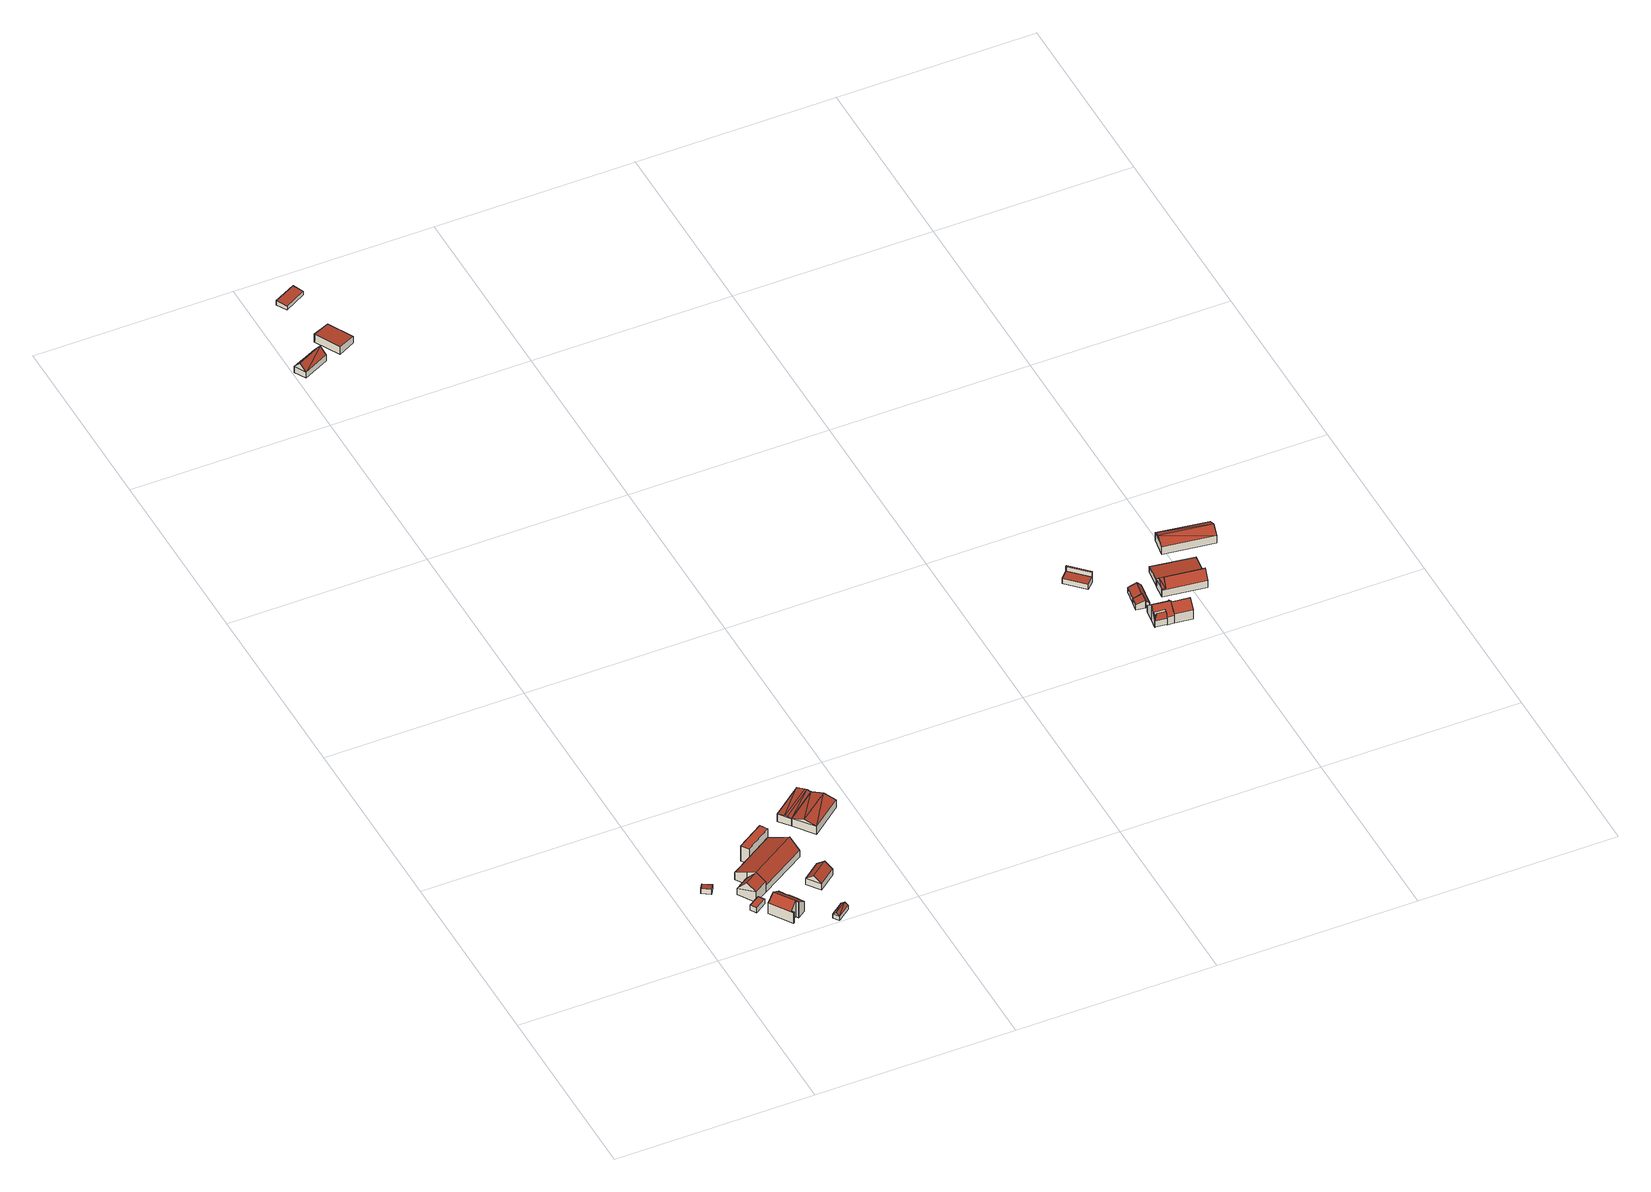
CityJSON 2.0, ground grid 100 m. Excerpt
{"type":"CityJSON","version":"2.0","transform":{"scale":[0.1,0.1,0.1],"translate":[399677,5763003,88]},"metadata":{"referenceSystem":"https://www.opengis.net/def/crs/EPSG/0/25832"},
"CityObjects":{
"building1":{"type":"Building","attributes":{"Gemeindeschluessel":"05515000","Geometrietyp2DReferenz":"3000","function":"31001_1310","roofType":"2100","measuredHeight":2.86},"geometry":[{"type":"Solid","lod":"2","boundaries":[[[[0,1,2,3]],[[4,5,1,0]],[[6,7,5,4]],[[3,2,7,6]],[[4,0,3,6]],[[1,5,7,2]]]],"semantics":{"surfaces":[{"type":"WallSurface"},{"type":"RoofSurface"},{"type":"GroundSurface"}],"values":[[0,0,0,0,1,2]]}}]},
"building2":{"type":"Building","attributes":{"Gemeindeschluessel":"05515000","Geometrietyp2DReferenz":"3000","function":"31001_2460","roofType":"1000","measuredHeight":3.02},"geometry":[{"type":"Solid","lod":"2","boundaries":[[[[8,9,10,11]],[[12,13,9,8]],[[14,15,13,12]],[[11,10,15,14]],[[12,8,11,14]],[[9,13,15,10]]]],"semantics":{"surfaces":[{"type":"WallSurface"},{"type":"RoofSurface"},{"type":"GroundSurface"}],"values":[[0,0,0,0,1,2]]}}]},
"building3":{"type":"Building","attributes":{"Gemeindeschluessel":"05515000","Geometrietyp2DReferenz":"3000","function":"31001_1000","roofType":"3100","measuredHeight":9.52},"address":[{"country":"Germany","locality":"Münster","thoroughfareNumber":"233","thoroughfareName":"Einingweg"}],"geometry":[{"type":"Solid","lod":"2","boundaries":[[[[16,17,18,19]],[[20,21,17,16]],[[22,23,21,20]],[[24,25,23,22]],[[26,27,25,24]],[[28,29,27,26]],[[30,31,29,28]],[[32,33,31,30]],[[34,35,33,32]],[[36,37,35,34]],[[38,39,37,36]],[[40,41,39,38]],[[42,43,41,40]],[[19,18,43,42]],[[36,34,32,30,28,26,24,38]],[[22,20,16,19,42,40,38,24]],[[17,21,23,25,27,29,31,33,35,37,39,41,43,18]]]],"semantics":{"surfaces":[{"type":"WallSurface"},{"type":"RoofSurface"},{"type":"GroundSurface"}],"values":[[0,0,0,0,0,0,0,0,0,0,0,0,0,0,1,1,2]]}}]},
"building4":{"type":"Building","attributes":{"Gemeindeschluessel":"05515000","Geometrietyp2DReferenz":"3000","function":"31001_1000"},"address":[{"country":"Germany","locality":"Münster","thoroughfareNumber":"233a","thoroughfareName":"Einingweg"}],"children":["building4-1","building4-2"]},
"building4-1":{"type":"BuildingPart","attributes":{"roofType":"3100","measuredHeight":9.36},"parents":["building4"],"geometry":[{"type":"Solid","lod":"2","boundaries":[[[[44,45,46,47,48]],[[49,50,45,44]],[[51,52,50,49]],[[44,53,49]],[[48,54,55,53,44]],[[49,53,55,56,51]],[[45,50,52,57,46]],[[58,48,47]],[[57,59,58,47,46]],[[52,51,59,57]],[[48,58,54]],[[54,58,59,56,55]],[[59,51,56]]]],"semantics":{"surfaces":[{"type":"WallSurface"},{"type":"RoofSurface"},{"type":"GroundSurface"},{"type":"ClosureSurface"}],"values":[[0,0,0,0,1,1,2,0,3,3,0,3,3]]}}]},
"building4-2":{"type":"BuildingPart","attributes":{"roofType":"3100","measuredHeight":9.49},"parents":["building4"],"geometry":[{"type":"Solid","lod":"2","boundaries":[[[[60,61,62,63]],[[64,65,61,60]],[[66,67,65,64]],[[47,46,67,66]],[[68,69,52,51,70]],[[63,62,69,68]],[[54,58,47,66,64,71]],[[60,63,68,70,71,64]],[[61,65,67,46,57,52,69,62]],[[55,54,71,56]],[[46,47,58,59,57]],[[58,54,55,56,59]],[[51,56,71,70]],[[59,51,52,57]],[[59,56,51]]]],"semantics":{"surfaces":[{"type":"WallSurface"},{"type":"RoofSurface"},{"type":"GroundSurface"},{"type":"ClosureSurface"}],"values":[[0,0,0,0,0,0,1,1,2,0,3,3,0,3,3]]}}]},
"building5":{"type":"Building","attributes":{"Gemeindeschluessel":"05515000","Geometrietyp2DReferenz":"3000","function":"51003_1201","roofType":"9999","measuredHeight":9},"geometry":[{"type":"Solid","lod":"2","boundaries":[[[[72,73,74,75]],[[73,76,62,74]],[[72,77,76,73]],[[75,61,77,72]],[[74,62,61,75]],[[76,77,61,62]]]],"semantics":{"surfaces":[{"type":"RoofSurface"},{"type":"WallSurface"},{"type":"GroundSurface"}],"values":[[0,1,1,1,1,2]]}}]},
"building6":{"type":"Building","attributes":{"Gemeindeschluessel":"05515000","Geometrietyp2DReferenz":"3000","function":"31001_2700","roofType":"3100","measuredHeight":3.73},"geometry":[{"type":"Solid","lod":"2","boundaries":[[[[78,79,80,81]],[[82,83,79,78]],[[84,85,83,82]],[[81,80,85,84]],[[78,86,82]],[[84,87,81]],[[78,81,87]],[[87,86,78]],[[86,87,84]],[[84,82,86]],[[79,83,85,80]]]],"semantics":{"surfaces":[{"type":"WallSurface"},{"type":"RoofSurface"},{"type":"GroundSurface"}],"values":[[0,0,0,0,0,0,1,1,1,1,2]]}}]},
"building7":{"type":"Building","attributes":{"Gemeindeschluessel":"05515000","Geometrietyp2DReferenz":"3000","function":"31001_2460","roofType":"3100","measuredHeight":6.64},"geometry":[{"type":"Solid","lod":"2","boundaries":[[[[88,89,90,91]],[[92,93,89,88]],[[94,95,93,92]],[[91,90,95,94]],[[88,96,92]],[[94,97,91]],[[91,97,96,88]],[[92,96,97,94]],[[89,93,95,90]]]],"semantics":{"surfaces":[{"type":"WallSurface"},{"type":"RoofSurface"},{"type":"GroundSurface"}],"values":[[0,0,0,0,0,0,1,1,2]]}}]},
"building8":{"type":"Building","attributes":{"Gemeindeschluessel":"05515000","Geometrietyp2DReferenz":"3000","function":"31001_2700","roofType":"9999","measuredHeight":5.19},"geometry":[{"type":"Solid","lod":"2","boundaries":[[[[98,99,100,101]],[[102,103,99,98]],[[104,105,103,102]],[[101,100,105,104]],[[106,107,98]],[[98,101,106]],[[98,107,108,102]],[[104,102,108]],[[108,109,104]],[[104,109,106,101]],[[107,106,109,108]],[[99,103,105,100]]]],"semantics":{"surfaces":[{"type":"WallSurface"},{"type":"RoofSurface"},{"type":"GroundSurface"}],"values":[[0,0,0,0,1,1,0,1,1,0,1,2]]}}]},
"building9":{"type":"Building","attributes":{"Gemeindeschluessel":"05515000","Geometrietyp2DReferenz":"3000","function":"31001_2700","roofType":"3100","measuredHeight":6.38},"geometry":[{"type":"Solid","lod":"2","boundaries":[[[[110,103,105,111]],[[112,113,103,110]],[[114,115,113,112]],[[111,105,115,114]],[[110,116,112]],[[114,117,111]],[[117,116,110]],[[110,111,117]],[[114,112,116]],[[116,117,114]],[[103,113,115,105]]]],"semantics":{"surfaces":[{"type":"WallSurface"},{"type":"RoofSurface"},{"type":"GroundSurface"}],"values":[[0,0,0,0,0,0,1,1,1,1,2]]}}]},
"building10":{"type":"Building","attributes":{"Gemeindeschluessel":"05515000","Geometrietyp2DReferenz":"3000","function":"31001_2700","roofType":"3100","measuredHeight":7.09},"geometry":[{"type":"Solid","lod":"2","boundaries":[[[[118,119,120,121]],[[122,123,119,118]],[[124,125,123,122]],[[121,120,125,124]],[[118,126,122]],[[124,127,121]],[[127,126,118]],[[118,121,127]],[[126,127,124]],[[124,122,126]],[[119,123,125,120]]]],"semantics":{"surfaces":[{"type":"WallSurface"},{"type":"RoofSurface"},{"type":"GroundSurface"}],"values":[[0,0,0,0,0,0,1,1,1,1,2]]}}]},
"building11":{"type":"Building","attributes":{"Gemeindeschluessel":"05515000","Geometrietyp2DReferenz":"3000","function":"31001_2700","roofType":"2100","measuredHeight":4.66},"geometry":[{"type":"Solid","lod":"2","boundaries":[[[[128,129,130,131]],[[132,133,129,128]],[[134,135,133,132]],[[131,130,135,134]],[[132,128,131,134]],[[129,133,135,130]]]],"semantics":{"surfaces":[{"type":"WallSurface"},{"type":"RoofSurface"},{"type":"GroundSurface"}],"values":[[0,0,0,0,1,2]]}}]},
"building12":{"type":"Building","attributes":{"Gemeindeschluessel":"05515000","Geometrietyp2DReferenz":"3000","function":"31001_1310","roofType":"2100","measuredHeight":2.74},"geometry":[{"type":"Solid","lod":"2","boundaries":[[[[136,137,138,139]],[[140,141,137,136]],[[142,143,141,140]],[[139,138,143,142]],[[140,136,139,142]],[[137,141,143,138]]]],"semantics":{"surfaces":[{"type":"WallSurface"},{"type":"RoofSurface"},{"type":"GroundSurface"}],"values":[[0,0,0,0,1,2]]}}]},
"building13":{"type":"Building","attributes":{"Gemeindeschluessel":"05515000","Geometrietyp2DReferenz":"3000","function":"31001_2700","roofType":"2100","measuredHeight":3.29},"geometry":[{"type":"Solid","lod":"2","boundaries":[[[[144,145,146,147]],[[148,149,145,144]],[[150,151,149,148]],[[147,146,151,150]],[[148,144,147,150]],[[145,149,151,146]]]],"semantics":{"surfaces":[{"type":"WallSurface"},{"type":"RoofSurface"},{"type":"GroundSurface"}],"values":[[0,0,0,0,1,2]]}}]},
"building14":{"type":"Building","attributes":{"Gemeindeschluessel":"05515000","Geometrietyp2DReferenz":"3000","function":"51009_1610","roofType":"9999","measuredHeight":6},"geometry":[{"type":"Solid","lod":"2","boundaries":[[[[152,153,154,155]],[[153,156,151,154]],[[152,157,156,153]],[[155,146,157,152]],[[154,151,146,155]],[[156,157,146,151]]]],"semantics":{"surfaces":[{"type":"RoofSurface"},{"type":"WallSurface"},{"type":"GroundSurface"}],"values":[[0,1,1,1,1,2]]}}]},
"building15":{"type":"Building","attributes":{"Gemeindeschluessel":"05515000","Geometrietyp2DReferenz":"3000","function":"51009_1610","roofType":"5000","measuredHeight":6.92},"geometry":[{"type":"Solid","lod":"2","boundaries":[[[[158,159,160,161]],[[162,163,159,158]],[[164,165,163,162]],[[161,160,165,164]],[[166,164,162,167]],[[162,158,167]],[[167,158,161,166]],[[161,164,166]],[[159,163,165,160]]]],"semantics":{"surfaces":[{"type":"WallSurface"},{"type":"RoofSurface"},{"type":"GroundSurface"}],"values":[[0,0,0,0,1,0,1,1,2]]}}]},
"building16":{"type":"Building","attributes":{"Gemeindeschluessel":"05515000","Geometrietyp2DReferenz":"3000","function":"31001_2700","roofType":"2100","measuredHeight":4.43},"geometry":[{"type":"Solid","lod":"2","boundaries":[[[[168,169,170,171]],[[172,173,169,168]],[[174,175,173,172]],[[171,170,175,174]],[[172,168,171,174]],[[169,173,175,170]]]],"semantics":{"surfaces":[{"type":"WallSurface"},{"type":"RoofSurface"},{"type":"GroundSurface"}],"values":[[0,0,0,0,1,2]]}}]},
"building17":{"type":"Building","attributes":{"Gemeindeschluessel":"05515000","Geometrietyp2DReferenz":"3000","function":"51009_1611","roofType":"5000","measuredHeight":4.44},"geometry":[{"type":"Solid","lod":"2","boundaries":[[[[176,177,178,179]],[[180,181,177,176]],[[182,183,181,180]],[[184,185,183,182]],[[186,187,185,184]],[[171,188,187,186]],[[179,178,188,171]],[[180,176,189,186,184,182]],[[176,179,171,189]],[[186,189,171]],[[177,181,183,185,187,188,178]]]],"semantics":{"surfaces":[{"type":"WallSurface"},{"type":"RoofSurface"},{"type":"GroundSurface"}],"values":[[0,0,0,0,0,0,0,1,1,0,2]]}}]},
"building18":{"type":"Building","attributes":{"Gemeindeschluessel":"05515000","Geometrietyp2DReferenz":"3000","function":"31001_1000"},"address":[{"country":"Germany","locality":"Münster","thoroughfareNumber":"222","thoroughfareName":"Einingweg"}],"children":["building18-1","building18-2"]},
"building18-1":{"type":"BuildingPart","attributes":{"roofType":"3100","measuredHeight":8.88},"parents":["building18"],"geometry":[{"type":"Solid","lod":"2","boundaries":[[[[190,191,192,193]],[[194,195,191,190]],[[196,197,195,194]],[[198,199,197,196]],[[200,201,199,198]],[[202,201,200]],[[203,204,201,202]],[[205,206,204,203]],[[207,208,206,205]],[[209,210,208,207]],[[211,212,210,209]],[[213,214,212,211]],[[215,216,214,213]],[[217,218,216,215]],[[219,220,221,218,217]],[[222,223,224,225]],[[193,192,223,222]],[[226,219,217,215,227]],[[213,211,209,207,205,203,202,200,198,196,194,190,193,222,225,228,227,215]],[[191,195,197,199,201,204,206,208,210,212,214,216,218,221,229,230,224,223,192]],[[220,219,226]],[[221,220,226,227,229]],[[224,230,228,225]],[[230,229,227,228]]]],"semantics":{"surfaces":[{"type":"WallSurface"},{"type":"RoofSurface"},{"type":"GroundSurface"},{"type":"ClosureSurface"}],"values":[[0,0,0,0,0,0,0,0,0,0,0,0,0,0,0,0,0,1,1,2,0,3,3,3]]}}]},
"building18-2":{"type":"BuildingPart","attributes":{"roofType":"3100","measuredHeight":9.29},"parents":["building18"],"geometry":[{"type":"Solid","lod":"2","boundaries":[[[[231,232,233,234]],[[235,236,232,231]],[[237,238,236,235]],[[239,240,238,237]],[[241,242,240,239]],[[243,244,242,241]],[[245,246,244,243]],[[247,225,224,246,245]],[[248,249,221,220]],[[234,233,249,248]],[[247,245,243,241,239,250]],[[237,235,231,234,248,220,226,250,239]],[[232,236,238,240,242,244,246,224,230,229,221,249,233]],[[225,247,250,228]],[[224,225,228,230]],[[227,228,250,226]],[[221,229,227,226,220]],[[229,230,228,227]]]],"semantics":{"surfaces":[{"type":"WallSurface"},{"type":"RoofSurface"},{"type":"GroundSurface"},{"type":"ClosureSurface"}],"values":[[0,0,0,0,0,0,0,0,0,0,1,1,2,0,3,0,3,3]]}}]},
"building19":{"type":"Building","attributes":{"Gemeindeschluessel":"05515000","Geometrietyp2DReferenz":"3000","function":"51009_1610","roofType":"2100","measuredHeight":6.6},"geometry":[{"type":"Solid","lod":"2","boundaries":[[[[251,252,253,254]],[[255,256,252,251]],[[257,258,256,255]],[[259,260,258,257]],[[261,262,260,259]],[[263,264,262,261]],[[265,266,264,263]],[[267,268,266,265]],[[269,270,268,267]],[[271,272,270,269]],[[273,274,272,271]],[[254,253,274,273]],[[271,269,267,265,263,261,259,257,255,251,254,273]],[[252,256,258,260,262,264,266,268,270,272,274,253]]]],"semantics":{"surfaces":[{"type":"WallSurface"},{"type":"RoofSurface"},{"type":"GroundSurface"}],"values":[[0,0,0,0,0,0,0,0,0,0,0,0,1,2]]}}]},
"building20":{"type":"Building","attributes":{"Gemeindeschluessel":"05515000","Geometrietyp2DReferenz":"3000","function":"51009_1610","roofType":"3100","measuredHeight":8.12},"geometry":[{"type":"Solid","lod":"2","boundaries":[[[[275,276,277,278]],[[279,280,276,275]],[[281,282,280,279]],[[278,277,282,281]],[[275,283,279]],[[281,284,278]],[[283,275,278]],[[278,284,283]],[[279,283,284]],[[284,281,279]],[[276,280,282,277]]]],"semantics":{"surfaces":[{"type":"WallSurface"},{"type":"RoofSurface"},{"type":"GroundSurface"}],"values":[[0,0,0,0,0,0,1,1,1,1,2]]}}]},
"building21":{"type":"Building","attributes":{"Gemeindeschluessel":"05515000","Geometrietyp2DReferenz":"3000","function":"31001_1000","roofType":"3100","measuredHeight":8.09},"address":[{"country":"Germany","locality":"Münster","thoroughfareNumber":"224","thoroughfareName":"Einingweg"}],"geometry":[{"type":"Solid","lod":"2","boundaries":[[[[285,280,282,286]],[[283,287,280,285]],[[288,276,287,283]],[[289,277,276,288]],[[290,291,277,289]],[[292,293,291,290]],[[294,295,293,292]],[[296,297,295,294]],[[298,299,297,296]],[[286,282,299,298]],[[292,290,289,288,283,294]],[[285,286,298,296,294,283]],[[280,287,276,277,291,293,295,297,299,282]]]],"semantics":{"surfaces":[{"type":"WallSurface"},{"type":"RoofSurface"},{"type":"GroundSurface"}],"values":[[0,0,0,0,0,0,0,0,0,0,1,1,2]]}}]},
"building22":{"type":"Building","attributes":{"Gemeindeschluessel":"05515000","Geometrietyp2DReferenz":"3000","function":"31001_2700","roofType":"2100","measuredHeight":3.83},"geometry":[{"type":"Solid","lod":"2","boundaries":[[[[300,301,302,303]],[[304,305,301,300]],[[306,307,305,304]],[[303,302,307,306]],[[304,300,303,306]],[[301,305,307,302]]]],"semantics":{"surfaces":[{"type":"WallSurface"},{"type":"RoofSurface"},{"type":"GroundSurface"}],"values":[[0,0,0,0,1,2]]}}]},
"building23":{"type":"Building","attributes":{"Gemeindeschluessel":"05515000","Geometrietyp2DReferenz":"3000","function":"31001_2700","roofType":"3100","measuredHeight":7.16},"geometry":[{"type":"Solid","lod":"2","boundaries":[[[[308,309,310,311]],[[312,313,309,308]],[[314,315,313,312]],[[311,310,315,314]],[[308,316,312]],[[314,317,311]],[[316,308,311]],[[311,317,316]],[[312,316,317]],[[317,314,312]],[[309,313,315,310]]]],"semantics":{"surfaces":[{"type":"WallSurface"},{"type":"RoofSurface"},{"type":"GroundSurface"}],"values":[[0,0,0,0,0,0,1,1,1,1,2]]}}]}
},
"vertices":[
[149,476,29],[149,476,8],[127,440,8],[127,440,37],[192,450,29],[192,450,8],[169,414,37],[169,414,8],
[295,211,39],[295,211,9],[353,250,9],[353,250,39],[276,242,39],[276,242,9],[335,279,39],[335,279,9],
[417,77,75],[417,77,10],[409,89,10],[409,89,75],[414,75,72],[414,75,10],[339,186,72],[339,186,10],[377,212,105],[377,212,10],[416,238,72],[416,238,10],[445,194,72],[445,194,10],[448,196,70],[448,196,10],[474,158,70],[474,158,10],[471,156,72],[471,156,10],[490,127,72],[490,127,10],[452,101,105],[452,101,10],[450,99,104],[450,99,10],[442,112,104],[442,112,10],
[325,279,70],[325,279,6],[393,322,6],[393,322,46],[393,322,70],[271,365,44],[271,365,6],[340,408,44],[340,408,6],[298,322,100],[368,363,99],[367,365,100],[366,365,100],[366,365,6],[384,337,66],[366,365,57],
[543,613,45],[543,613,6],[409,528,6],[409,528,45],[606,515,101],[606,515,6],[635,471,44],[635,471,6],[306,462,46],[306,462,6],[340,408,77],[366,365,101],
[520,648,96],[385,562,96],[409,528,96],[543,613,96],[385,562,6],[520,648,6],
[609,5,34],[609,5,8],[676,55,8],[676,55,34],[587,34,34],[587,34,8],[654,83,34],[654,83,8],[598,19,46],[665,69,46],
[624,224,47],[624,224,11],[712,293,11],[712,293,47],[574,287,47],[574,287,11],[663,356,47],[663,356,11],[599,255,78],[688,325,78],
[800,847,57],[800,847,13],[643,723,13],[643,723,57],[845,790,57],[845,790,13],[688,666,57],[688,666,13],[667,692,64],[825,816,64],[833,805,65],[676,681,65],
[845,790,60],[688,666,60],[922,692,60],[922,692,13],[766,568,60],[766,568,13],[883,741,77],[727,617,77],
[31,4314,59],[31,4314,25],[163,4380,25],[163,4380,59],[1,4372,59],[1,4372,25],[133,4438,59],[133,4438,25],[16,4343,96],[148,4409,96],
[259,4564,62],[259,4564,24],[171,4519,24],[171,4519,71],[326,4437,62],[326,4437,24],[238,4391,71],[238,4391,24],
[122,4809,57],[122,4809,30],[150,4758,30],[150,4758,53],[233,4868,57],[233,4868,30],[260,4817,53],[260,4817,30],
[2572,1511,53],[2572,1511,23],[2609,1548,23],[2609,1548,56],[2484,1598,53],[2484,1598,23],[2521,1635,56],[2521,1635,23],
[2613,1553,83],[2525,1639,83],[2521,1635,83],[2609,1548,83],[2525,1639,23],[2613,1553,23],
[2790,1167,64],[2790,1167,26],[2735,1174,26],[2735,1174,64],[2787,1142,64],[2787,1142,26],[2732,1150,64],[2732,1150,26],[2746,1160,95],[2788,1155,95],
[2756,1335,70],[2756,1335,25],[2711,1342,25],[2711,1342,53],[2749,1287,70],[2749,1287,25],[2704,1294,53],[2704,1294,25],
[2766,1412,69],[2766,1412,24],[2723,1418,24],[2723,1418,53],[2786,1410,50],[2786,1410,24],[2767,1283,50],[2767,1283,24],[2749,1287,67],[2749,1287,24],[2756,1335,67],[2756,1335,24],[2711,1342,24],[2754,1335,69],
[2849,1214,70],[2849,1214,25],[2849,1213,25],[2849,1213,71],[2849,1215,68],[2849,1215,25],[2850,1216,67],[2850,1216,25],[2851,1217,65],[2851,1217,25],[2852,1218,64],[2852,1218,25],[2852,1218,63],[2853,1219,63],[2853,1219,25],[2854,1219,62],[2854,1219,25],[2855,1220,61],[2855,1220,25],[2856,1220,61],[2856,1220,25],[2858,1220,60],[2858,1220,25],[2922,1211,61],[2922,1211,25],[2917,1172,114],[2917,1172,25],[2910,1126,78],[2910,1126,25],[2823,1138,78],[2823,1138,70],[2823,1138,25],[2848,1208,78],[2848,1208,25],[2832,1210,25],[2832,1210,78],[2827,1176,108],[2828,1183,114],[2829,1186,111],[2828,1183,25],[2829,1186,25],
[2735,1174,95],[2735,1174,25],[2790,1167,25],[2790,1167,95],[2732,1150,70],[2732,1150,25],[2730,1150,70],[2730,1150,25],[2736,1198,118],[2736,1198,25],[2744,1257,65],[2744,1257,25],[2836,1245,65],[2836,1245,25],[2834,1223,84],[2834,1223,25],[2832,1210,96],[2787,1142,70],[2787,1142,25],[2829,1186,118],
[2855,1220,69],[2855,1220,26],[2856,1220,26],[2856,1220,68],[2853,1219,71],[2853,1219,26],[2852,1218,72],[2852,1218,26],[2851,1218,73],[2851,1218,26],[2850,1216,73],[2850,1216,26],[2850,1215,74],[2850,1215,26],[2849,1213,75],[2849,1213,26],[2848,1208,75],[2848,1208,26],[2832,1210,92],[2832,1210,26],[2834,1223,92],[2834,1223,26],[2858,1220,66],[2858,1220,26],
[2877,1391,72],[2877,1391,26],[2855,1394,26],[2855,1394,72],[2867,1321,72],[2867,1321,26],[2848,1323,72],[2848,1323,26],[2872,1356,107],[2852,1359,107],
[2867,1321,71],[2848,1323,71],[2872,1356,26],[2877,1391,70],[2855,1394,70],[2856,1399,66],[2856,1399,26],[3072,1366,67],[3072,1366,26],[3067,1328,107],[3067,1328,26],[3061,1289,67],[3061,1289,26],[2847,1318,66],[2847,1318,26],
[2871,1500,54],[2871,1500,25],[2856,1399,25],[2856,1399,63],[3087,1466,54],[3087,1466,25],[3072,1366,63],[3072,1366,25],
[3242,1639,70],[3242,1639,25],[2986,1678,25],[2986,1678,70],[3227,1541,70],[3227,1541,25],[2971,1580,70],[2971,1580,25],[3234,1590,97],[2978,1629,97]
]}
